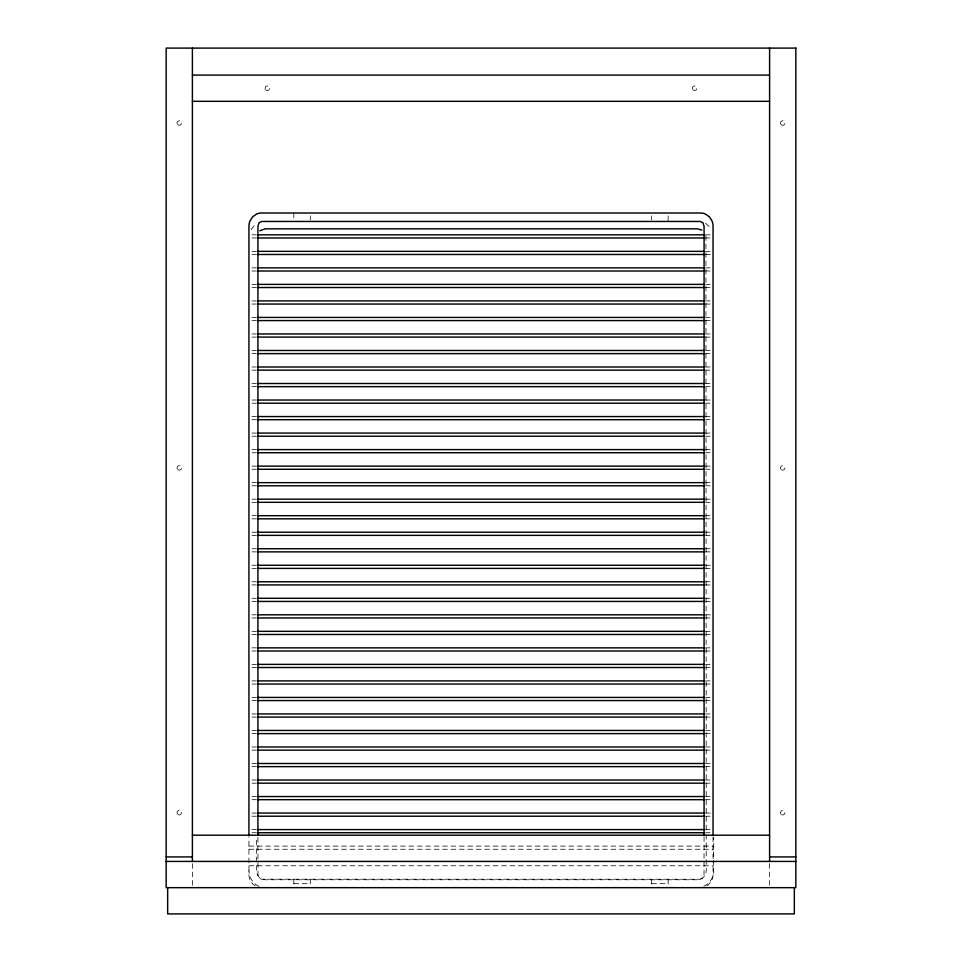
<?xml version="1.0" encoding="UTF-8"?>
<svg xmlns="http://www.w3.org/2000/svg" width="962" height="962" viewBox="0 0 962 962"><rect width="100%" height="100%" fill="white"/><g stroke="black" fill="none" stroke-linecap="round" stroke-linejoin="round"><path stroke-width="0.72" stroke-dasharray="4.81 3.61" d="M251.106 229.485L255.267 224.459M706.829 885.894L709.415 883.801L712.108 879.533A13.841 13.841 0 0 0 713.058 874.482L713.058 863.227M703.703 886.363C709.788 883.717 713.708 877.236 713.696 870.658L713.696 837.601M251.948 234.824L256.445 234.824M705.555 234.824L710.052 234.824M251.948 237.963L256.445 237.963M705.555 237.963L710.052 237.963M251.948 251.347L256.445 251.347M705.555 251.347L710.052 251.347M251.948 254.485L256.445 254.485M705.555 254.485L713.058 254.485M251.948 267.869L256.445 267.869M705.555 267.869L710.052 267.869M251.948 271.007L256.445 271.007M705.555 271.007L710.052 271.007M251.948 284.391L256.445 284.391M705.555 284.391L710.052 284.391M251.948 287.53L256.445 287.53M705.555 287.53L710.052 287.53M251.948 300.914L256.445 300.914M705.555 300.914L710.052 300.914M251.948 304.052L256.445 304.052M705.555 304.052L710.052 304.052M251.948 317.436L256.445 317.436M705.555 317.436L710.052 317.436M251.948 320.574L256.445 320.574M705.555 320.574L710.052 320.574M251.948 333.958L256.445 333.958M705.555 333.958L710.052 333.958M251.948 337.097L256.445 337.097M705.555 337.097L710.052 337.097M251.948 350.481L256.445 350.481M705.555 350.481L710.052 350.481M251.948 353.619L256.445 353.619M705.555 353.619L710.052 353.619M251.948 367.003L256.445 367.003M705.555 367.003L710.052 367.003M251.948 370.142L256.445 370.142M705.555 370.142L710.052 370.142M251.948 383.513L256.445 383.513M705.555 383.513L710.052 383.513M251.948 386.664L256.445 386.664M705.555 386.664L710.052 386.664M251.948 400.036L256.445 400.036M705.555 400.036L710.052 400.036M251.948 403.186L256.445 403.186M705.555 403.186L710.052 403.186M251.948 416.558L256.445 416.558M705.555 416.558L710.052 416.558M251.948 419.697L256.445 419.697M705.555 419.697L710.052 419.697M251.948 433.08L256.445 433.08M705.555 433.08L710.052 433.08M251.948 436.219L256.445 436.219M705.555 436.219L710.052 436.219M251.948 449.603L256.445 449.603M705.555 449.603L710.052 449.603M251.948 452.741L256.445 452.741M705.555 452.741L710.052 452.741M251.948 466.125L256.445 466.125M705.555 466.125L710.052 466.125M251.948 469.264L256.445 469.264M705.555 469.264L710.052 469.264M251.948 482.647L256.445 482.647M705.555 482.647L710.052 482.647M251.948 485.786L256.445 485.786M705.555 485.786L710.052 485.786M251.948 499.17L256.445 499.17M705.555 499.17L710.052 499.17M251.948 502.308L256.445 502.308M705.555 502.308L710.052 502.308M251.948 515.692L256.445 515.692M705.555 515.692L710.052 515.692M251.948 518.831L256.445 518.831M705.555 518.831L710.052 518.831M251.948 532.214L256.445 532.214M705.555 532.214L710.052 532.214M251.948 535.353L256.445 535.353M705.555 535.353L710.052 535.353M251.948 548.737L256.445 548.737M705.555 548.737L710.052 548.737M251.948 551.875L256.445 551.875M705.555 551.875L710.052 551.875M251.948 565.247L256.445 565.247M705.555 565.247L713.058 565.247M251.948 568.398L256.445 568.398M705.555 568.398L710.052 568.398M251.948 581.769L256.445 581.769M705.555 581.769L710.052 581.769M251.948 584.92L256.445 584.92M705.555 584.92L710.052 584.92M251.948 598.292L256.445 598.292M705.555 598.292L710.052 598.292M251.948 601.43L256.445 601.43M705.555 601.43L710.052 601.43M251.948 614.814L256.445 614.814M705.555 614.814L713.058 614.814M251.948 617.953L256.445 617.953M705.555 617.953L710.052 617.953M251.948 631.337L256.445 631.337M705.555 631.337L710.052 631.337M251.948 634.475L256.445 634.475M705.555 634.475L710.052 634.475M251.948 647.859L256.445 647.859M705.555 647.859L710.052 647.859M251.948 650.997L256.445 650.997M705.555 650.997L710.052 650.997M251.948 664.381L256.445 664.381M705.555 664.381L710.052 664.381M251.948 667.52L256.445 667.52M705.555 667.52L710.052 667.52M251.948 680.904L256.445 680.904M705.555 680.904L710.052 680.904M251.948 684.042L256.445 684.042M705.555 684.042L710.052 684.042M251.948 697.426L256.445 697.426M705.555 697.426L710.052 697.426M251.948 700.564L256.445 700.564M705.555 700.564L710.052 700.564M251.948 713.948L256.445 713.948M705.555 713.948L710.052 713.948M251.948 717.087L256.445 717.087M705.555 717.087L710.052 717.087M251.948 730.459L256.445 730.459M705.555 730.459L710.052 730.459M251.948 733.609L256.445 733.609M705.555 733.609L710.052 733.609M251.948 746.981L256.445 746.981M705.555 746.981L710.052 746.981M251.948 750.132L256.445 750.132M705.555 750.132L710.052 750.132M251.948 763.503L256.445 763.503M705.555 763.503L710.052 763.503M251.948 766.642L256.445 766.642M705.555 766.642L710.052 766.642M251.948 780.026L256.445 780.026M705.555 780.026L710.052 780.026M251.948 783.164L256.445 783.164M705.555 783.164L710.052 783.164M251.948 796.548L256.445 796.548M705.555 796.548L710.052 796.548M251.948 799.687L256.445 799.687M705.555 799.687L710.052 799.687M251.948 813.07L256.445 813.07M705.555 813.07L713.058 813.07M251.948 816.209L256.445 816.209M705.555 816.209L710.052 816.209M251.948 829.593L256.445 829.593M705.555 829.593L710.052 829.593M251.948 832.731L256.445 832.731M705.555 832.731L710.052 832.731M248.942 846.115L713.058 846.115M248.942 849.254L713.058 849.254M248.942 865.776L713.058 865.776M293.855 883.705L310.329 883.705M651.671 883.705L668.145 883.705M258.934 886.363C252.85 883.717 248.93 877.236 248.942 870.658M705.603 223.208L710.365 227.621M255.17 885.894L252.585 883.801L249.892 879.533A13.841 13.841 0 0 1 248.942 874.482L248.942 837.265M705.928 235.666L706.228 832.864M769.6 863.635L769.6 886.158M713.058 836.964L713.058 862.481M706.228 834.367L706.228 870.406C706.397 875.228 702.332 879.881 697.39 879.761L265.247 879.761C260.305 879.881 256.241 875.228 256.409 870.406L256.409 837.361M704.076 836.663L704.016 875.228L702.681 878.198L700.276 879.232L261.087 879.184L258.946 877.753L257.984 875.228L257.924 836.663M668.145 215.825L668.145 221.452M668.145 879.232L668.145 887.661M651.671 215.825L651.671 220.045M651.671 879.232L651.671 887.661M310.329 215.825L310.329 220.045M310.329 879.232L310.329 886.351M293.855 213.011L293.855 220.045M293.855 879.232L293.855 886.351M192.4 863.635L192.4 886.158M781.132 124.651A2.249 2.249 0 0 0 784.896 123.641A2.249 2.249 0 0 0 782.142 120.887A2.249 2.249 0 0 0 781.132 124.651M781.589 469.829A2.249 2.249 0 0 0 784.968 467.881A2.249 2.249 0 0 0 781.589 465.933A2.249 2.249 0 0 0 781.589 469.829M177.693 124.651A2.249 2.249 0 0 0 181.457 123.641A2.249 2.249 0 0 0 178.704 120.887A2.249 2.249 0 0 0 177.693 124.651M177.693 469.468A2.249 2.249 0 0 0 181.457 468.458A2.249 2.249 0 0 0 178.704 465.704A2.249 2.249 0 0 0 177.693 469.468M693.049 89.791A2.249 2.249 0 0 0 696.813 88.781A2.249 2.249 0 0 0 694.059 86.027A2.249 2.249 0 0 0 693.049 89.791M265.777 89.791A2.249 2.249 0 0 0 269.528 88.781A2.249 2.249 0 0 0 266.775 86.027A2.249 2.249 0 0 0 265.777 89.791M178.162 814.646A2.249 2.249 0 0 0 181.529 812.698A2.249 2.249 0 0 0 178.162 810.75A2.249 2.249 0 0 0 178.162 814.646M781.589 814.646A2.249 2.249 0 0 0 784.968 812.698A2.249 2.249 0 0 0 781.589 810.75A2.249 2.249 0 0 0 781.589 814.646"/><path stroke-width="1.44" d="M259.824 230.736L265.247 228.824L697.39 228.824L701.863 230.074M192.4 75.084L769.6 75.084M192.4 101.323L769.6 101.323M257.948 234.824L704.052 234.824M257.948 237.963L704.052 237.963M257.948 251.347L704.052 251.347M257.948 254.485L704.052 254.485M257.948 267.869L704.052 267.869M257.948 271.007L704.052 271.007M257.948 284.391L704.052 284.391M257.948 287.53L704.052 287.53M257.948 300.914L704.052 300.914M257.948 304.052L704.052 304.052M257.948 317.436L704.052 317.436M257.948 320.574L704.052 320.574M257.948 333.958L704.052 333.958M257.948 337.097L704.052 337.097M257.948 350.481L704.052 350.481M257.948 353.619L704.052 353.619M257.948 367.003L704.052 367.003M257.948 370.142L704.052 370.142M257.948 383.513L704.052 383.513M257.948 386.664L704.052 386.664M257.948 400.036L704.052 400.036M257.948 403.186L704.052 403.186M257.948 416.558L704.052 416.558M257.948 419.697L704.052 419.697M257.948 433.08L704.052 433.08M257.948 436.219L704.052 436.219M257.948 449.603L704.052 449.603M257.948 452.741L704.052 452.741M257.948 466.125L704.052 466.125M257.948 469.264L704.052 469.264M257.948 482.647L704.052 482.647M257.948 485.786L704.052 485.786M257.948 499.17L704.052 499.17M257.948 502.308L704.052 502.308M257.948 515.692L704.052 515.692M257.948 518.831L704.052 518.831M257.948 532.214L704.052 532.214M257.948 535.353L704.052 535.353M257.948 548.737L704.052 548.737M257.948 551.875L704.052 551.875M257.948 565.247L704.052 565.247M257.948 568.398L704.052 568.398M257.948 581.769L704.052 581.769M257.948 584.92L704.052 584.92M257.948 598.292L704.052 598.292M257.948 601.43L704.052 601.43M257.948 614.814L704.052 614.814M257.948 617.953L704.052 617.953M257.948 631.337L704.052 631.337M257.948 634.475L704.052 634.475M257.948 647.859L704.052 647.859M257.948 650.997L704.052 650.997M257.948 664.381L704.052 664.381M257.948 667.52L704.052 667.52M257.948 680.904L704.052 680.904M257.948 684.042L704.052 684.042M257.948 697.426L704.052 697.426M257.948 700.564L704.052 700.564M257.948 713.948L704.052 713.948M257.948 717.087L704.052 717.087M257.948 730.459L704.052 730.459M257.948 733.609L704.052 733.609M257.948 746.981L704.052 746.981M257.948 750.132L704.052 750.132M257.948 763.503L704.052 763.503M257.948 766.642L704.052 766.642M257.948 780.026L704.052 780.026M257.948 783.164L704.052 783.164M257.948 796.548L704.052 796.548M257.948 799.687L704.052 799.687M257.948 813.07L704.052 813.07M257.948 816.209L704.052 816.209M257.948 829.593L704.052 829.593M257.948 832.731L704.052 832.731M192.4 835.196L769.6 835.196M166.161 856.926L192.4 856.926M769.6 856.926L795.839 856.926M166.161 861.423L795.839 861.423M794.335 887.661L794.335 913.9L167.665 913.9L167.665 887.661M769.6 48.1L769.6 861.423M713.058 835.473L713.058 226.19A13.841 13.841 0 0 0 712.108 221.152L709.415 216.871L705.374 214.021A11.857 11.857 0 0 0 700.613 213.011L261.387 213.011A11.857 11.857 0 0 0 256.626 214.021L252.585 216.871L249.892 221.152A13.841 13.841 0 0 0 248.942 226.19L248.942 835.774M704.076 835.16L704.076 226.431L703.054 222.931L700.276 221.452L261.724 221.452L258.946 222.931L257.924 226.431L257.924 835.16M192.4 48.1L192.4 861.423M795.839 48.1L166.161 48.1L166.161 887.661L795.839 887.661L795.839 48.1"/></g></svg>
